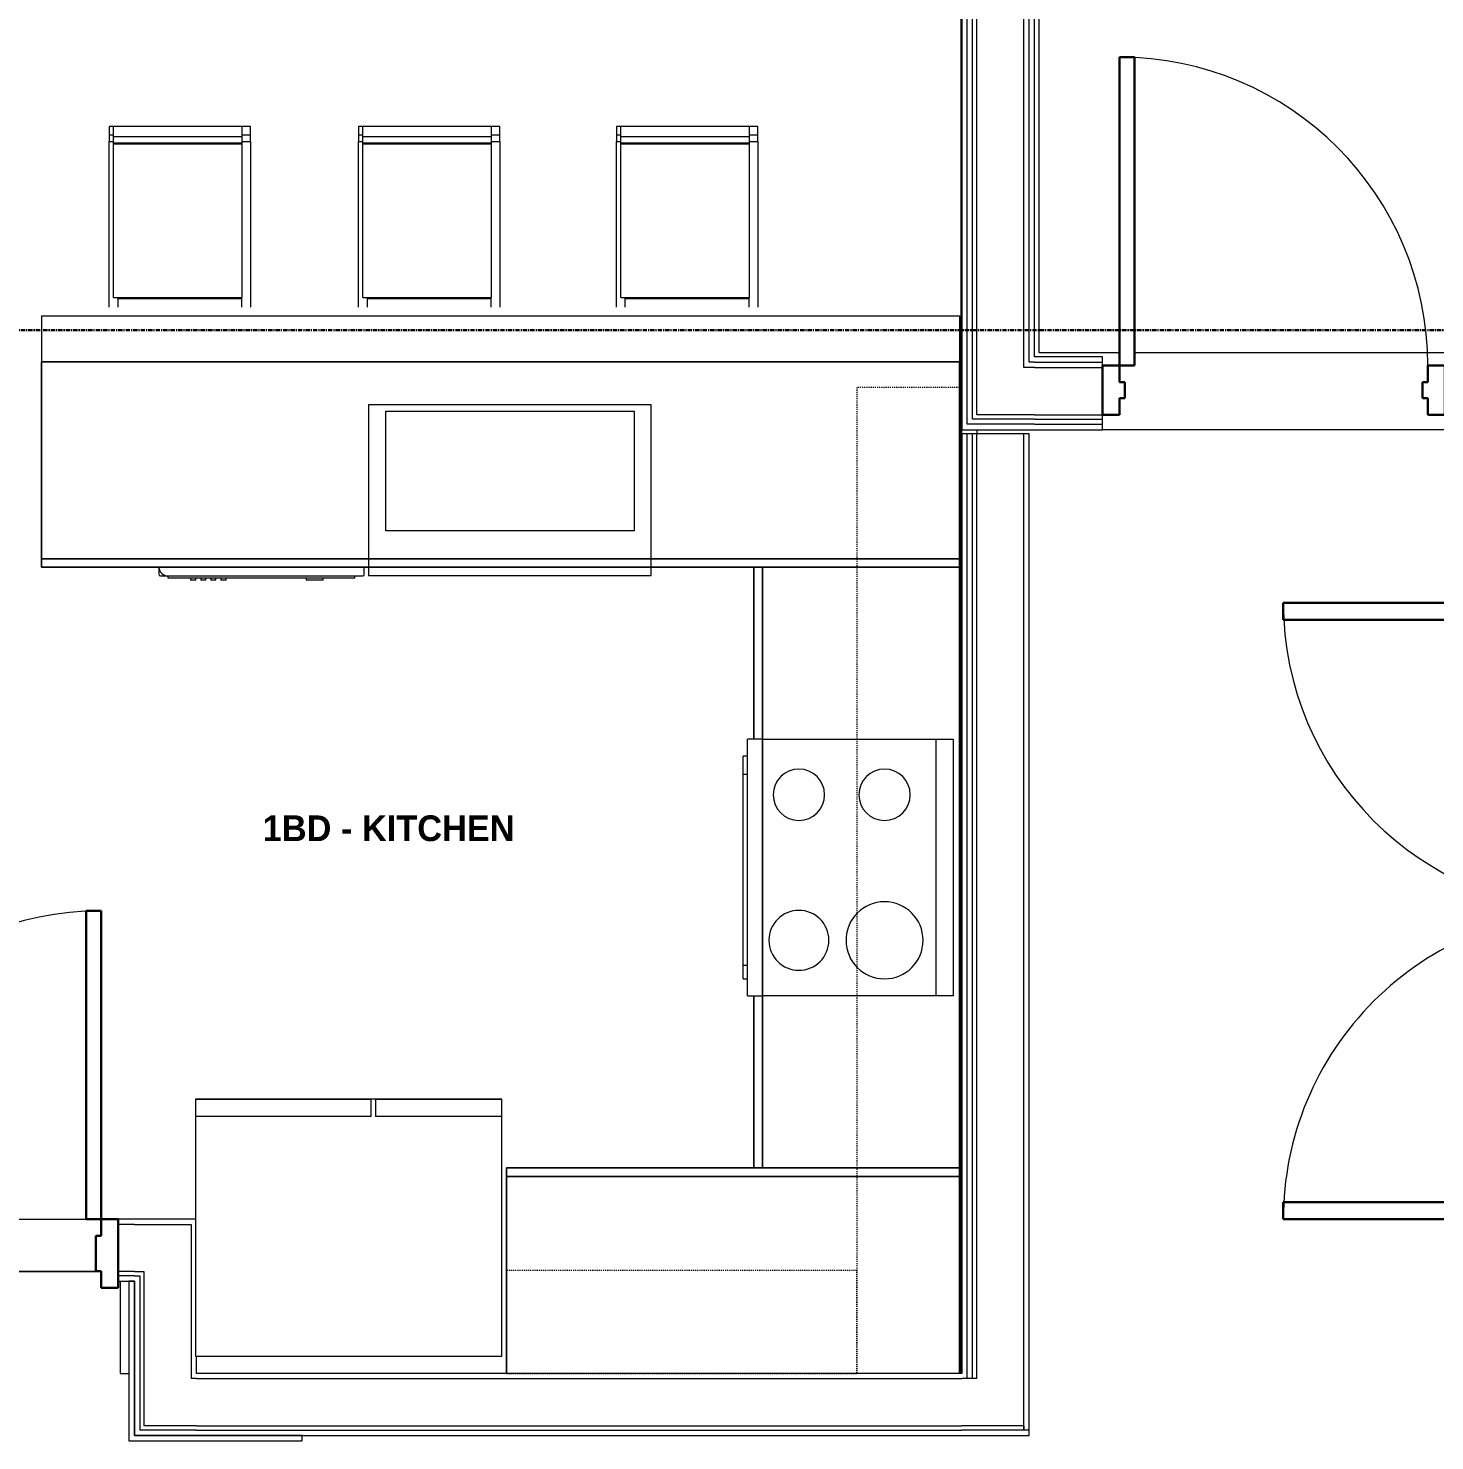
# Model space of a CAD drawing. Header units: inches. Extents: x -4093 to -1777, y 9773 to 12264.
# Drawn here: x -2750.8 to -2586.5, y 11717.5 to 11882.4 of the extents above; entities that cross this region are included whole.
import ezdxf

# ---------------------------------------------------------------- set-up
doc = ezdxf.new("R2010")
doc.units = ezdxf.units.IN
doc.header["$MEASUREMENT"] = 0
doc.linetypes.add('Dash', pattern=[0.25, 0.125, -0.125])
doc.linetypes.add('Grid Line 1_2_', pattern=[0.875, 0.5, -0.125, 0.125, -0.125])
for name, color, linetype, lineweight in [('0-1', 7, 'Continuous', 5), ('0-2', 7, 'Continuous', 9), ('0-3', 8, 'Continuous', 9), ('A-AREA-IDEN', 2, 'Continuous', 9), ('A-DOOR-1', 7, 'Continuous', 9), ('A-DOOR-2', 10, 'Continuous', 30), ('A-DOOR-FRAM-1', 10, 'Continuous', 30), ('A-FLOR-1', 7, 'Continuous', 9), ('A-FLOR-2', 192, 'Continuous', 9), ('A-WALL-1', 7, 'Continuous', 9), ('A-WALL-2', 250, 'Continuous', 18), ('I-FURN-1', 7, 'Continuous', 9), ('I-WALL-1', 7, 'Continuous', 9), ('P-SANR-FIXT-1', 7, 'Continuous', 9), ('Q-CASE-1', 7, 'Continuous', 9), ('Q-CASE-HDLN-1', 7, 'Dash', 9), ('Q-SPCQ-1', 7, 'Continuous', 9), ('S-GRID-1', 1, 'Grid Line 1_2_', 30)]:
    doc.layers.add(name, color=color, linetype=linetype, lineweight=lineweight)
doc.styles.add('Century Gothic_B', font='GOTHICB.TTF', dxfattribs={"height": 3})

# ---------------------------------------------------------------- blocks, each defined once
blk = doc.blocks.new('Bar_Stool_6722_1_ - Bar_Stool_6722_1_-1229311-BACKGROUND - 3RD FLOOR')
at = {"layer": 'I-FURN-1'}
for p, q in [((0, 19.21), (0, 21.1)), ((1, 21.1), (1, 20.14)), ((1, 20.14), (15.5, 20.14)), ((1, 20.14), (1, 20.06)), ((1, 20.06), (1, 19.99)), ((16, 20), (1, 20)), ((1, 19.89), (1, 19.99)), ((1, 17.63), (1, 19.89)), ((15.5, 20.14), (15.5, 21.1)), ((15.5, 20.06), (15.5, 20.14)), ((15.5, 19.99), (15.5, 20.06)), ((16, 19.99), (16, 19.89)), ((16, 19.89), (16, 17.63)), ((16.5, 21.1), (16.5, 19.21)), ((0, 17.72), (0, 19.21)), ((16.5, 19.21), (16.5, 17.72)), ((0, 1.78), (0, 17.72)), ((1, 2.03), (1, 17.63)), ((16, 17.63), (16, 2.03)), ((16.5, 17.72), (16.5, 1.78)), ((1, 1.78), (0, 1.78)), ((0, 1.78), (0, 0.98)), ((1, 1.91), (1, 2.03)), ((16, 2.03), (1, 2.03)), ((1, 1.24), (1, 1.91)), ((16, 1.91), (1, 1.91)), ((16, 2.03), (16, 1.91)), ((16, 1.91), (16, 1.24)), ((16.5, 1.78), (16, 1.78)), ((16.5, 0.98), (16.5, 1.78)), ((1, 0.98), (0, 0.98)), ((0, 0.98), (0, 0)), ((1, 0), (1, 1.24)), ((1, 1.24), (16, 1.24)), ((16, 1.24), (16, 0)), ((16.5, 0.98), (16, 0.98)), ((16.5, 0), (16.5, 0.98)), ((0, 0), (1, 0)), ((1, 0), (16, 0)), ((16, 0), (16.5, 0))]:
    blk.add_line(p, q, dxfattribs=at)
blk = doc.blocks.new('OD_CW_Upper Cabinet - OD_CW_Upper Cabinet-4366995-BACKGROUND - 3RD FLOOR')
at = {"layer": 'Q-CASE-HDLN-1'}
for p, q in [((115.86, 24), (0.74, 24)), ((0.74, 24), (0.74, 12)), ((115.86, 12), (115.86, 24)), ((0.74, 12), (115.86, 12))]:
    blk.add_line(p, q, dxfattribs=at)
blk = doc.blocks.new('OD_CW_Base Cabinet - OD_CW_Base Cabinet-V86-BACKGROUND - 3RD FLOOR')
at = {"layer": 'Q-CASE-1'}
for p, q in [((70.86, 24), (0.74, 24)), ((0.74, 24), (70.86, 24)), ((70.86, 0), (70.86, 24)), ((70.86, 24), (70.86, 1)), ((0.74, 1), (20.8, 1)), ((20.8, 1), (0.74, 1)), ((0.74, 0), (20.8, 0)), ((20.8, 0), (0.74, 0)), ((50.8, 1), (70.86, 1)), ((70.86, 1), (50.8, 1)), ((50.8, 0), (70.86, 0)), ((70.86, 0), (50.8, 0)), ((70.86, 1), (70.86, 0))]:
    blk.add_line(p, q, dxfattribs=at)
blk = doc.blocks.new('OD_CW_Base Cabinet - OD_CW_Base Cabinet-V87-BACKGROUND - 3RD FLOOR')
at = {"layer": 'Q-CASE-1'}
for p, q in [((0.74, 24), (0.74, 0)), ((107.93, 24), (0.74, 24)), ((107.93, 0), (107.93, 24)), ((0.74, 0), (107.93, 0))]:
    blk.add_line(p, q, dxfattribs=at)
blk = doc.blocks.new('OD_CW_Upper Cabinet - OD_CW_Upper Cabinet-4366996-BACKGROUND - 3RD FLOOR')
at = {"layer": 'Q-CASE-HDLN-1'}
for p, q in [((41.64, 24), (0.74, 24)), ((0.74, 24), (0.74, 12)), ((41.64, 12), (41.64, 24)), ((0.74, 12), (41.64, 12))]:
    blk.add_line(p, q, dxfattribs=at)
blk = doc.blocks.new('OD_CW_Base Cabinet - OD_CW_Base Cabinet-V89-BACKGROUND - 3RD FLOOR')
at = {"layer": 'Q-CASE-1'}
for p, q in [((0.74, 24), (0.74, 0)), ((0.74, 1), (0.74, 24)), ((53.64, 0), (53.64, 24)), ((53.64, 24), (53.64, 1)), ((0.74, 0), (0.74, 1)), ((0.74, 1), (53.64, 1)), ((53.64, 1), (0.74, 1)), ((0.74, 0), (53.64, 0)), ((53.64, 0), (0.74, 0)), ((53.64, 1), (53.64, 0))]:
    blk.add_line(p, q, dxfattribs=at)
blk = doc.blocks.new('Refrigerator_-_Side-by-Side_6047 - 36_ X 30_-345559-BACKGROUND - 3RD FLOOR')
at = {"layer": 'Q-SPCQ-1'}
for p, q in [((17.87, 14.42), (-17.88, 14.42)), ((-17.88, 14.42), (-17.88, -15.58)), ((17.87, -15.58), (17.87, 14.42)), ((-17.88, -13.58), (-3.13, -13.58)), ((-17.88, -13.58), (-17.88, -15.58)), ((-3.13, -15.58), (-3.13, -13.58)), ((-2.63, -13.58), (17.87, -13.58)), ((-2.63, -13.58), (-2.63, -15.58)), ((17.87, -15.58), (17.87, -13.58)), ((-17.88, -15.58), (17.87, -15.58)), ((-3.13, -15.58), (-17.88, -15.58)), ((17.87, -15.58), (-2.63, -15.58))]:
    blk.add_line(p, q, dxfattribs=at)
blk = doc.blocks.new('Dishwasher_15404 - 34_ counter-3395311-BACKGROUND - 3RD FLOOR')
at = {"layer": 'Q-SPCQ-1'}
for p, q in [((23.68, 0), (22.88, 0)), ((23.87, -22.93), (23.87, -0.2)), ((24.12, -1.09), (23.87, -1.09)), ((24.12, -1.09), (24.12, -22.91)), ((24.37, -4.82), (24.12, -4.82)), ((24.37, -4.82), (24.37, -5.81)), ((24.37, -5.81), (24.37, -6.79)), ((24.12, -6.79), (24.37, -6.79)), ((24.37, -16.15), (24.12, -16.15)), ((24.37, -16.15), (24.37, -16.74)), ((24.12, -16.74), (24.37, -16.74)), ((24.37, -17.33), (24.12, -17.33)), ((24.12, -17.92), (24.37, -17.92)), ((24.37, -17.33), (24.37, -17.92)), ((24.37, -18.51), (24.12, -18.51)), ((24.12, -19.1), (24.37, -19.1)), ((24.37, -19.69), (24.12, -19.69)), ((24.37, -18.51), (24.37, -19.1)), ((24.37, -19.69), (24.37, -20.28)), ((24.12, -20.28), (24.37, -20.28)), ((24.12, -22.91), (23.87, -22.91)), ((23.87, -23.8), (23.87, -22.93)), ((22.88, -24), (23.68, -24))]:
    blk.add_line(p, q, dxfattribs=at)
for centre, radius, start, end in [((23.68, -0.2), 0.197, 360, 90), ((23.68, -0.2), 0.197, 15, 75), ((22.8, -22.93), 1.07, 273.885, 0), ((23.68, -23.8), 0.197, 270, 0)]:
    blk.add_arc(centre, radius, start, end, dxfattribs=at)
blk = doc.blocks.new('Range - 24_ x 30_-3317832-BACKGROUND - 3RD FLOOR')
at = {"layer": 'Q-SPCQ-1'}
for p, q in [((2, 0.5), (3.61, 0.5)), ((2, 0.5), (2, 0)), ((3.61, 0.5), (25.87, 0.5)), ((3.61, 0.5), (3.61, 0)), ((25.87, 0), (25.87, 0.5)), ((25.87, 0.5), (28, 0.5)), ((28, 0), (28, 0.5)), ((0, 0), (30, 0)), ((0, 0), (0, -1.75)), ((30, -1.75), (30, 0)), ((0, -1.75), (30, -1.75)), ((0, -22), (0, -1.75)), ((30, -1.75), (0, -1.75)), ((30, -1.75), (30, -22)), ((0, -24), (0, -22)), ((30, -22), (0, -22)), ((30, -22), (30, -24)), ((30, -24), (0, -24))]:
    blk.add_line(p, q, dxfattribs=at)
for centre, radius, start, end in [((6.5, -6), 3.5, 360, 180), ((23.5, -6), 3, 360, 180), ((6.5, -6), 3.5, 180, 360), ((23.5, -6), 3, 180, 360), ((6.5, -16), 4.5, 360, 180), ((23.5, -16), 3, 0, 180), ((6.5, -16), 4.5, 180, 360), ((23.5, -16), 3, 180, 360)]:
    blk.add_arc(centre, radius, start, end, dxfattribs=at)
blk = doc.blocks.new('Stainless Steel Farmhous Kitchen Sink - Stainless Steel Farmhous Kitchen Sink-4315883-BACKGROUND - 3RD FLOOR')
at = {"layer": 'P-SANR-FIXT-1'}
for p, q in [((-33, 22.2), (-33, 2.25)), ((0, 22.2), (-33, 22.2)), ((0, 2.25), (0, 22.2)), ((-31, 3), (-31, 16.96)), ((-31, 16.96), (-2, 16.96)), ((-2, 16.96), (-2, 3)), ((-33, 2.25), (0, 2.25)), ((-2, 3), (-31, 3))]:
    blk.add_line(p, q, dxfattribs=at)
blk = doc.blocks.new('CTR - 1st Phase - Unit Layouts_rvt-1-BACKGROUND - 3RD FLOOR')
at = {"layer": 'A-FLOR-1'}
for p, q in [((-2641.82, 11725.36), (-2641.82, 12081.06)), ((-2778.24, 11743.36), (-2743.99, 11743.36)), ((-2740.02, 11736.11), (-2740.02, 11725.36)), ((-2740.02, 11725.36), (-2738.99, 11725.36))]:
    blk.add_line(p, q, dxfattribs=at)
at = {"layer": 'A-WALL-1'}
for p, q in [((-2749.2, 11848.86), (-2642.01, 11848.86)), ((-2749.2, 11848.86), (-2749.2, 11843.49)), ((-2642.01, 11848.86), (-2642.01, 11843.49)), ((-2642.01, 11843.49), (-2749.2, 11843.49))]:
    blk.add_line(p, q, dxfattribs=at)
at = {"layer": 'Q-CASE-1'}
for p, q in [((-2749.2, 11820.49), (-2749.2, 11843.49)), ((-2749.2, 11843.49), (-2642.01, 11843.49)), ((-2642.01, 11843.49), (-2642.01, 11820.49)), ((-2642.01, 11820.49), (-2749.2, 11820.49)), ((-2749.2, 11819.49), (-2749.2, 11820.49)), ((-2749.2, 11820.49), (-2642.01, 11820.49)), ((-2642.01, 11819.49), (-2749.2, 11819.49)), ((-2642.01, 11820.49), (-2642.01, 11819.49))]:
    blk.add_line(p, q, dxfattribs=at)
at = {"layer": '0-2'}
for name, p, rotation in [('Bar_Stool_6722_1_ - Bar_Stool_6722_1_-1229311-BACKGROUND - 3RD FLOOR', (-2724.81, 11870.99), 180), ('Bar_Stool_6722_1_ - Bar_Stool_6722_1_-1229311-BACKGROUND - 3RD FLOOR', (-2695.69, 11870.99), 180), ('Bar_Stool_6722_1_ - Bar_Stool_6722_1_-1229311-BACKGROUND - 3RD FLOOR', (-2665.57, 11870.99), 180), ('OD_CW_Upper Cabinet - OD_CW_Upper Cabinet-4366995-BACKGROUND - 3RD FLOOR', (-2666.01, 11841.23), 269.9999999999964), ('Stainless Steel Farmhous Kitchen Sink - Stainless Steel Farmhous Kitchen Sink-4315883-BACKGROUND - 3RD FLOOR', (-2711.01, 11840.72), 180), ('Dishwasher_15404 - 34_ counter-3395311-BACKGROUND - 3RD FLOOR', (-2711.51, 11842.36), 269.999999999999), ('OD_CW_Base Cabinet - OD_CW_Base Cabinet-V86-BACKGROUND - 3RD FLOOR', (-2666.01, 11820.23), 270.0000000000006), ('Range - 24_ x 30_-3317832-BACKGROUND - 3RD FLOOR', (-2666.76, 11769.43), 89.9999999999992), ('Refrigerator_-_Side-by-Side_6047 - 36_ X 30_-345559-BACKGROUND - 3RD FLOOR', (-2713.35, 11741.79), 180), ('OD_CW_Base Cabinet - OD_CW_Base Cabinet-V89-BACKGROUND - 3RD FLOOR', (-2641.27, 11749.36), 180), ('OD_CW_Upper Cabinet - OD_CW_Upper Cabinet-4366996-BACKGROUND - 3RD FLOOR', (-2653.27, 11749.36), 180)]:
    blk.add_blockref(name, p, dxfattribs=dict(at, rotation=rotation))
blk.add_blockref('OD_CW_Base Cabinet - OD_CW_Base Cabinet-V87-BACKGROUND - 3RD FLOOR', (-2749.94, 11819.49), dxfattribs=at)
blk = doc.blocks.new('HOLLOW METAL - DOUBLE - HM - METAL LEAF - 20 MIN_ - 6-0 x 6-8-2194248-BACKGROUND - 3RD FLOOR')
at = {"layer": 'A-DOOR-1'}
for centre, start, end in [((-36, 3.625), 360, 90), ((36, 3.625), 90, 180)]:
    blk.add_arc(centre, 36, start, end, dxfattribs=at)
at = {"layer": 'A-DOOR-2'}
for p, q in [((-36, 3.625), (-36, 39.625)), ((-36, 39.625), (-34, 39.625)), ((-34, 39.625), (-34, 3.625)), ((36, 39.625), (34, 39.625)), ((34, 39.625), (34, 3.625)), ((36, 3.625), (36, 39.625)), ((-34, 3.625), (-36, 3.625)), ((34, 3.625), (36, 3.625))]:
    blk.add_line(p, q, dxfattribs=at)
blk = doc.blocks.new('HOLLOW METAL - UNIT DOOR-2191978-BACKGROUND - 3RD FLOOR')
at = {"layer": 'A-DOOR-1'}
blk.add_arc((18, 3.875), 36, 90, 180, dxfattribs=at)
at = {"layer": 'A-DOOR-2'}
for p, q in [((18, 39.875), (16.25, 39.875)), ((16.25, 39.875), (16.25, 3.875)), ((18, 3.875), (18, 39.875)), ((16.25, 3.875), (18, 3.875))]:
    blk.add_line(p, q, dxfattribs=at)
at = {"layer": 'A-DOOR-FRAM-1'}
for p, q in [((-18, 3.875), (-20, 3.875)), ((-20, 3.875), (-20, -4.125)), ((-18, 1.9375), (-18, 3.875)), ((18, 3.875), (18, 1.9375)), ((20, 3.875), (18, 3.875)), ((20, -4.125), (20, 3.875)), ((-17.375, 1.9375), (-18, 1.9375)), ((-17.375, -2.1875), (-17.375, 1.9375)), ((18, 1.9375), (17.375, 1.9375)), ((17.375, 1.9375), (17.375, -2.1875)), ((-18, -4.125), (-18, -2.1875)), ((-18, -2.1875), (-17.375, -2.1875)), ((17.375, -2.1875), (18, -2.1875)), ((18, -2.1875), (18, -4.125)), ((-20, -4.125), (-18, -4.125)), ((18, -4.125), (20, -4.125))]:
    blk.add_line(p, q, dxfattribs=at)
blk = doc.blocks.new('CTR - 1st Phase - Common Walls_rvt-1-BACKGROUND - 3RD FLOOR')
at = {"layer": 'A-WALL-2'}
for p, q in [((-2641.12, 11724.74), (-2641.12, 11835.07)), ((-2640.5, 11724.74), (-2640.5, 11835.07)), ((-2640, 11724.74), (-2640, 11835.07)), ((-2634.5, 11719.24), (-2634.5, 11835.07)), ((-2738.36, 11742.74), (-2740.24, 11742.74)), ((-2738.36, 11742.74), (-2737.24, 11742.74)), ((-2737.24, 11742.74), (-2731.74, 11742.74)), ((-2731.74, 11742.74), (-2731.74, 11724.74)), ((-2738.36, 11737.24), (-2740.24, 11737.24)), ((-2738.36, 11736.74), (-2740.24, 11736.74)), ((-2738.36, 11737.24), (-2737.74, 11737.24)), ((-2738.36, 11736.74), (-2737.74, 11736.74)), ((-2737.74, 11737.24), (-2737.24, 11737.24)), ((-2737.74, 11736.74), (-2737.74, 11718.74)), ((-2737.24, 11737.24), (-2737.24, 11719.24)), ((-2731.11, 11724.74), (-2731.74, 11724.74)), ((-2731.11, 11724.74), (-2641.75, 11724.74)), ((-2641.12, 11724.74), (-2641.75, 11724.74)), ((-2640.5, 11724.74), (-2641.12, 11724.74)), ((-2640, 11724.74), (-2640.5, 11724.74)), ((-2737.24, 11718.74), (-2737.74, 11718.74)), ((-2731.74, 11719.24), (-2737.24, 11719.24)), ((-2731.11, 11718.74), (-2737.24, 11718.74)), ((-2731.11, 11719.24), (-2731.74, 11719.24)), ((-2731.11, 11719.24), (-2641.75, 11719.24)), ((-2731.11, 11718.74), (-2641.75, 11718.74)), ((-2640, 11719.24), (-2641.75, 11719.24)), ((-2634.5, 11718.74), (-2641.75, 11718.74)), ((-2634.5, 11719.24), (-2640, 11719.24)), ((-2634.5, 11718.74), (-2634.5, 11719.24)), ((-2634.5, 11719.24), (-2634.5, 11718.74)), ((-2633.87, 11718.74), (-2634.5, 11718.74))]:
    blk.add_line(p, q, dxfattribs=at)
at = {"layer": 'I-WALL-1'}
for p, q in [((-2641.75, 11835.07), (-2641.75, 11725.36)), ((-2633.87, 11835.07), (-2641.75, 11835.07)), ((-2633.87, 11718.74), (-2633.87, 11835.07)), ((-2738.36, 11743.36), (-2740.24, 11743.36)), ((-2731.74, 11743.36), (-2738.36, 11743.36)), ((-2731.22, 11743.36), (-2731.74, 11743.36)), ((-2740.24, 11736.11), (-2738.36, 11736.11)), ((-2738.36, 11736.11), (-2738.99, 11736.11)), ((-2738.99, 11736.11), (-2738.99, 11717.49)), ((-2738.36, 11736.11), (-2738.36, 11718.11)), ((-2738.36, 11718.11), (-2738.36, 11736.11)), ((-2731.11, 11725.36), (-2731.11, 11727.36)), ((-2641.75, 11725.36), (-2731.11, 11725.36)), ((-2633.87, 11718.11), (-2633.87, 11718.74)), ((-2738.99, 11717.49), (-2738.36, 11717.49)), ((-2738.36, 11718.11), (-2737.74, 11718.11)), ((-2718.77, 11718.11), (-2738.36, 11718.11)), ((-2738.36, 11717.49), (-2718.77, 11717.49)), ((-2737.74, 11718.11), (-2731.11, 11718.11)), ((-2731.11, 11718.11), (-2641.75, 11718.11)), ((-2718.77, 11717.49), (-2718.77, 11718.11)), ((-2641.75, 11718.11), (-2633.87, 11718.11))]:
    blk.add_line(p, q, dxfattribs=at)
at = {"layer": '0-3', "rotation": 89.99999999999577}
blk.add_blockref('HOLLOW METAL - DOUBLE - HM - METAL LEAF - 20 MIN_ - 6-0 x 6-8-2194248-BACKGROUND - 3RD FLOOR', (-2564.57, 11779.36), dxfattribs=at)
at = {"layer": '0-3'}
blk.add_blockref('HOLLOW METAL - UNIT DOOR-2191978-BACKGROUND - 3RD FLOOR', (-2760.24, 11739.49), dxfattribs=at)
blk = doc.blocks.new('HOLLOW METAL - STAIR DOOR 3-0 x 6-8-2682975-BACKGROUND - 3RD FLOOR')
at = {"layer": 'A-DOOR-1'}
blk.add_arc((18, -3.5), 36, 180, 270, dxfattribs=at)
at = {"layer": 'A-DOOR-2'}
for p, q in [((16.25, -3.5), (18, -3.5)), ((16.25, -39.5), (16.25, -3.5)), ((18, -3.5), (18, -39.5)), ((18, -39.5), (16.25, -39.5))]:
    blk.add_line(p, q, dxfattribs=at)
at = {"layer": 'A-DOOR-FRAM-1'}
for p, q in [((-20, 2.25), (-18, 2.25)), ((-20, -3.5), (-20, 2.25)), ((-18, 2.25), (-18, 0.3125)), ((18, 2.25), (20, 2.25)), ((18, 0.3125), (18, 2.25)), ((20, 2.25), (20, -3.5)), ((-18, 0.3125), (-17.375, 0.3125)), ((-17.375, 0.3125), (-17.375, -1.5625)), ((17.375, 0.3125), (18, 0.3125)), ((17.375, -1.5625), (17.375, 0.3125)), ((-18, -1.5625), (-18, -3.5)), ((-17.375, -1.5625), (-18, -1.5625)), ((18, -1.5625), (17.375, -1.5625)), ((18, -3.5), (18, -1.5625)), ((-18, -3.5), (-20, -3.5)), ((20, -3.5), (18, -3.5))]:
    blk.add_line(p, q, dxfattribs=at)
blk = doc.blocks.new('CTR - 1st Phase -Stairs _ Elevators_rvt-1-BACKGROUND - 3RD FLOOR')
at = {"layer": 'A-FLOR-1'}
for p, q in [((-2632.75, 11910.94), (-2632.75, 11844.57)), ((-2632.75, 11844.57), (-2623.32, 11844.57)), ((-2621.57, 11844.57), (-2528, 11844.57))]:
    blk.add_line(p, q, dxfattribs=at)
at = {"layer": 'A-WALL-2'}
for p, q in [((-2641.12, 11836.19), (-2641.12, 12081.69)), ((-2640.5, 11836.81), (-2640.5, 12081.69)), ((-2640, 11837.31), (-2640, 12081.69)), ((-2634.5, 11842.81), (-2634.5, 12081.69)), ((-2633.87, 11843.44), (-2633.87, 12081.69)), ((-2633.87, 11842.81), (-2634.5, 11842.81)), ((-2633.25, 11843.44), (-2633.87, 11843.44)), ((-2633.25, 11842.81), (-2633.87, 11842.81)), ((-2633.25, 11843.44), (-2625.32, 11843.44)), ((-2633.25, 11842.81), (-2625.32, 11842.81)), ((-2634.5, 11837.31), (-2640, 11837.31)), ((-2633.25, 11837.31), (-2634.5, 11837.31)), ((-2633.25, 11837.31), (-2625.32, 11837.31)), ((-2640.5, 11836.19), (-2641.12, 11836.19)), ((-2640, 11836.81), (-2640.5, 11836.81)), ((-2633.25, 11836.19), (-2640.5, 11836.19)), ((-2633.25, 11836.81), (-2640, 11836.81)), ((-2633.25, 11836.81), (-2625.32, 11836.81)), ((-2633.25, 11836.19), (-2625.32, 11836.19))]:
    blk.add_line(p, q, dxfattribs=at)
at = {"layer": 'I-WALL-1'}
for p, q in [((-2641.75, 12081.69), (-2641.75, 11835.56)), ((-2633.25, 11844.06), (-2633.25, 12081.69)), ((-2625.32, 11844.06), (-2633.25, 11844.06)), ((-2625.32, 11843.06), (-2625.32, 11844.06)), ((-2625.32, 11835.56), (-2625.32, 11837.31)), ((-2641.75, 11835.56), (-2641.12, 11835.56)), ((-2641.12, 11835.56), (-2633.25, 11835.56)), ((-2633.25, 11835.56), (-2625.32, 11835.56))]:
    blk.add_line(p, q, dxfattribs=at)
at = {"layer": '0-2', "rotation": 180}
blk.add_blockref('HOLLOW METAL - STAIR DOOR 3-0 x 6-8-2682975-BACKGROUND - 3RD FLOOR', (-2605.32, 11839.56), dxfattribs=at)
blk = doc.blocks.new('CTR - 1st Phase - Structure_rvt-1-BACKGROUND - 3RD FLOOR')
at = {"layer": 'S-GRID-1'}
blk.add_line((-1777.25, 11847.19), (-4076.95, 11847.19), dxfattribs=at)

msp = doc.modelspace()

# ---------------------------------------------------------------- linework, layer by layer
at = {"layer": 'A-FLOR-2'}
for p, q in [((-2641.75, 11835.07), (-2641.75, 11835.56)), ((-2640, 11835.56), (-2640, 11835.07)), ((-2585.32, 11835.56), (-2625.32, 11835.56)), ((-2778.24, 11737.24), (-2742.24, 11737.24)), ((-2742.24, 11737.24), (-2778.24, 11737.24))]:
    msp.add_line(p, q, dxfattribs=at)

# ---------------------------------------------------------------- block references
at = {"layer": '0-1'}
for name in ['CTR - 1st Phase - Structure_rvt-1-BACKGROUND - 3RD FLOOR', 'CTR - 1st Phase - Unit Layouts_rvt-1-BACKGROUND - 3RD FLOOR', 'CTR - 1st Phase - Common Walls_rvt-1-BACKGROUND - 3RD FLOOR', 'CTR - 1st Phase -Stairs _ Elevators_rvt-1-BACKGROUND - 3RD FLOOR']:
    msp.add_blockref(name, (0, 0), dxfattribs=at)

# ---------------------------------------------------------------- texts
at = {"layer": 'A-AREA-IDEN', "insert": (-2723.38, 11790.52), "char_height": 3, "width": 35.451, "attachment_point": 1, "style": 'Century Gothic_B'}
msp.add_mtext('1BD - KITCHEN', dxfattribs=at)

doc.saveas('drawing.dxf')
